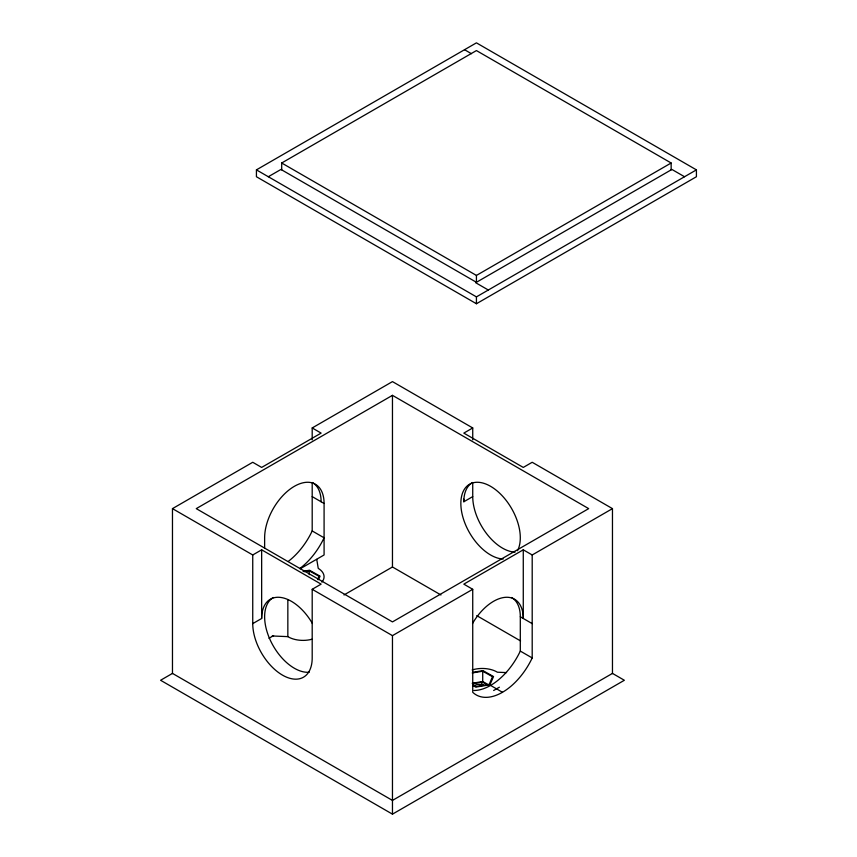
<?xml version="1.0" encoding="UTF-8"?>
<svg xmlns="http://www.w3.org/2000/svg" width="857" height="857" viewBox="0 0 857 857"><rect width="100%" height="100%" fill="white"/><g stroke="black" fill="none" stroke-linecap="round" stroke-linejoin="round"><path stroke-width="1.29" d="M317.615 579.6L319.04 576.322L309.238 570.826L303.978 571.694M318.515 579.686L320.057 576.161L309.495 570.237L303.057 571.298M473.439 685.75L477.081 684.507L481.43 684.464L482.459 682.118L488.115 685.289M256.425 169.868L476.428 42.85L696.42 169.868L696.42 176.735L476.428 303.742L256.425 176.735L256.425 169.868L476.428 296.876L696.42 169.868M281.696 169.868L281.696 163.001L476.428 50.574L671.149 163.001L671.149 169.868M268.316 176.735L280.957 169.44L476.428 282.296L476.428 275.429L671.149 163.001M172.471 673.613L172.471 508.63L252.74 462.277L261.653 467.429L321.118 433.106L312.194 427.954L312.194 439.834M312.194 427.954L392.463 381.611L472.732 427.954L472.732 439.834M392.463 395.345L196.253 508.63L392.463 621.903L588.684 508.63L392.463 395.345L392.463 566.98L440.948 594.972M252.74 554.972L261.653 549.819L321.118 584.142L312.194 589.295L312.194 657.951A42.047 24.275 60 0 1 282.467 675.123A42.047 24.275 60 0 1 252.74 623.628L252.74 554.972L172.471 508.63M472.732 427.954L463.819 433.106L523.273 467.429L532.197 462.277L612.466 508.63L612.466 673.613M300.079 568.834L324.085 554.972L324.085 503.477A42.047 24.275 -60 0 0 294.358 486.315A42.047 24.275 -60 0 0 264.631 537.8L264.631 548.362M252.74 623.628L261.653 618.475A42.047 24.275 60 0 1 280.014 597.361A42.047 24.275 60 0 1 312.409 623.5M463.819 499.117L463.819 501.763L472.732 496.61L472.732 483.412M268.969 638.283L273.587 635.626M343.989 594.972L392.463 566.98M532.197 554.972L523.273 549.819L463.819 584.142L472.732 589.295L472.732 692.285A52.556 30.338 -60 0 0 532.197 657.951L532.197 554.972L612.466 508.63M312.194 589.295L392.463 635.637L472.732 589.295M493.653 690.506L499.385 687.196M392.463 814.15L624.357 680.265L612.466 673.398L392.463 800.417L172.471 673.398L160.58 680.265L392.463 814.15L392.463 635.637M472.678 672.327L482.973 670.635L493.536 676.559L489.936 684.797L475.774 687.11L472.614 685.343M472.196 672.949L482.716 671.224L492.518 676.719L489.176 684.368L476.031 686.532L472.764 684.7M472.196 683.254L482.716 681.529L489.251 685.193M472.753 683.704L482.459 682.118M272.226 635.98L287.845 636.633A21.018 12.137 0 0 0 311.916 639.258M506.541 672.595L497.424 672.22A21.018 12.137 0 0 0 472.132 669.949M481.43 684.464L483.573 684.979M464.537 49.717L471.425 53.691M684.529 176.735L671.899 169.44L475.678 282.724L488.319 290.02M281.696 163.001L476.428 275.429M312.194 496.61L324.085 503.477M511.597 597.511A42.047 24.275 -60 0 1 520.306 616.761L532.197 623.628M476.728 615.626L520.585 640.95M312.194 483.412L312.194 530.944L324.085 537.81A52.556 30.338 -60 0 1 300.079 568.32M520.306 616.761L520.306 651.084L532.197 657.951M490.579 685.418L502.47 692.285M316.747 559.375L318.247 568.373A21.018 12.137 0 0 1 321.889 582.139M523.273 549.819L523.273 618.475A42.047 24.275 -60 0 0 504.923 597.361A42.047 24.275 -60 0 0 472.528 623.5M482.716 671.224L482.716 681.529M476.428 296.876L476.428 303.742M309.238 570.826L309.238 574.693M287.845 599.664L287.845 636.633M261.653 549.819L261.653 618.475M503.145 559.01A42.047 24.275 60 0 1 461.162 508.64A42.047 24.275 60 0 1 494.885 489.165A42.047 24.275 60 0 1 517.51 550.708M520.306 651.084A52.556 30.338 -60 0 1 473.953 690.485M309.227 672.231A42.047 24.275 60 0 1 270.769 641.207A42.047 24.275 60 0 1 273.34 597.511M312.409 482.512A42.047 24.275 -60 0 1 321.118 501.763M312.194 530.944A52.556 30.338 -60 0 1 288.188 561.453M463.819 501.763A42.047 24.275 60 0 1 472.528 482.512M515.036 552.144A42.047 24.275 60 0 1 472.732 496.61"/></g></svg>
